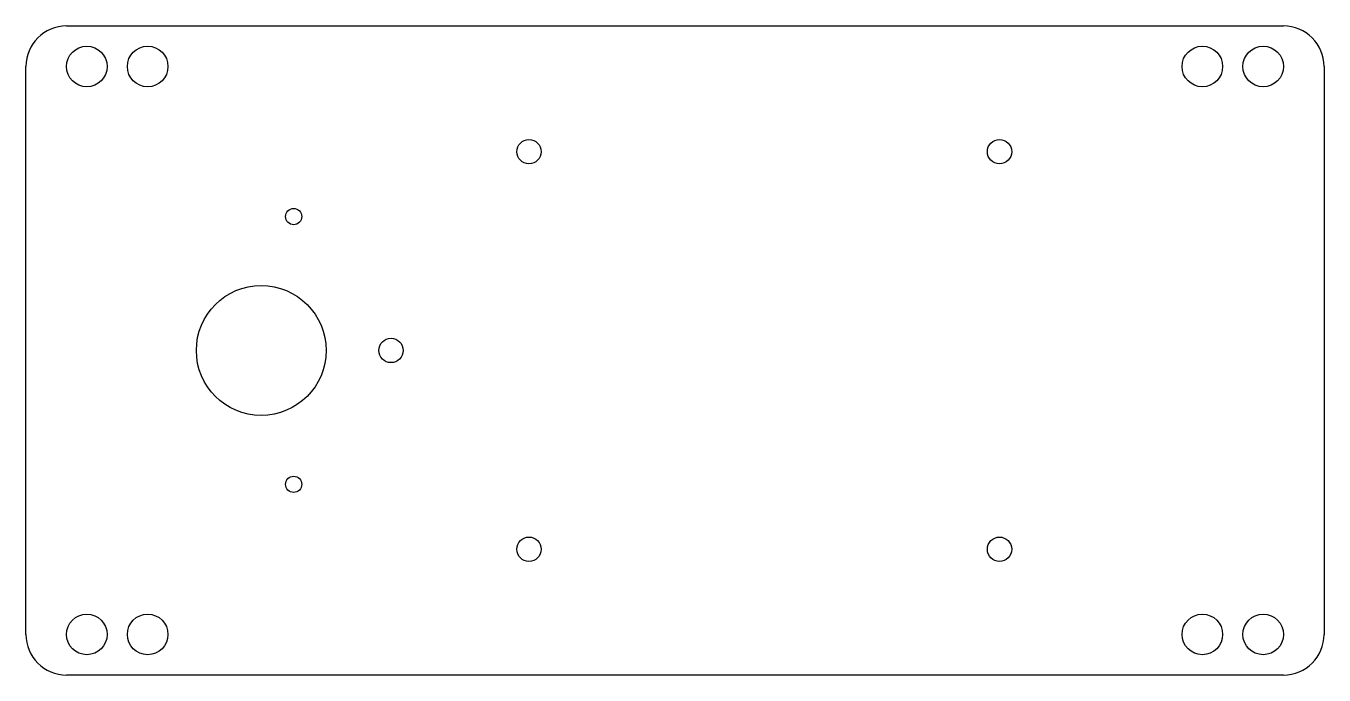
# Model space of a CAD drawing. Header units: inches. Extents: x 36 to 196, y 60 to 140.
import ezdxf

# ---------------------------------------------------------------- set-up
doc = ezdxf.new("R2010")
doc.units = ezdxf.units.IN
doc.header["$MEASUREMENT"] = 0

msp = doc.modelspace()

# ---------------------------------------------------------------- linework, layer by layer
for p, q in [((40.92, 139.84), (190.92, 139.84)), ((35.92, 64.84), (35.92, 134.84)), ((195.92, 134.84), (195.92, 64.84)), ((190.92, 59.84), (40.92, 59.84))]:
    msp.add_line(p, q)
for centre, radius in [((43.42, 134.84), 2.5), ((50.92, 134.84), 2.5), ((180.92, 134.84), 2.5), ((188.42, 134.84), 2.5), ((97.92, 124.34), 1.5), ((155.92, 124.34), 1.5), ((68.92, 116.34), 1), ((64.92, 99.84), 8), ((80.92, 99.84), 1.5), ((68.92, 83.34), 1), ((97.92, 75.34), 1.5), ((155.92, 75.34), 1.5), ((43.42, 64.84), 2.5), ((50.92, 64.84), 2.5), ((180.92, 64.84), 2.5), ((188.42, 64.84), 2.5)]:
    msp.add_circle(centre, radius)
for centre, start, end in [((40.92, 134.84), 90, 180), ((190.92, 134.84), 0, 90), ((40.92, 64.84), 180, 270), ((190.92, 64.84), 270, 0)]:
    msp.add_arc(centre, 5, start, end)

doc.saveas('drawing.dxf')
